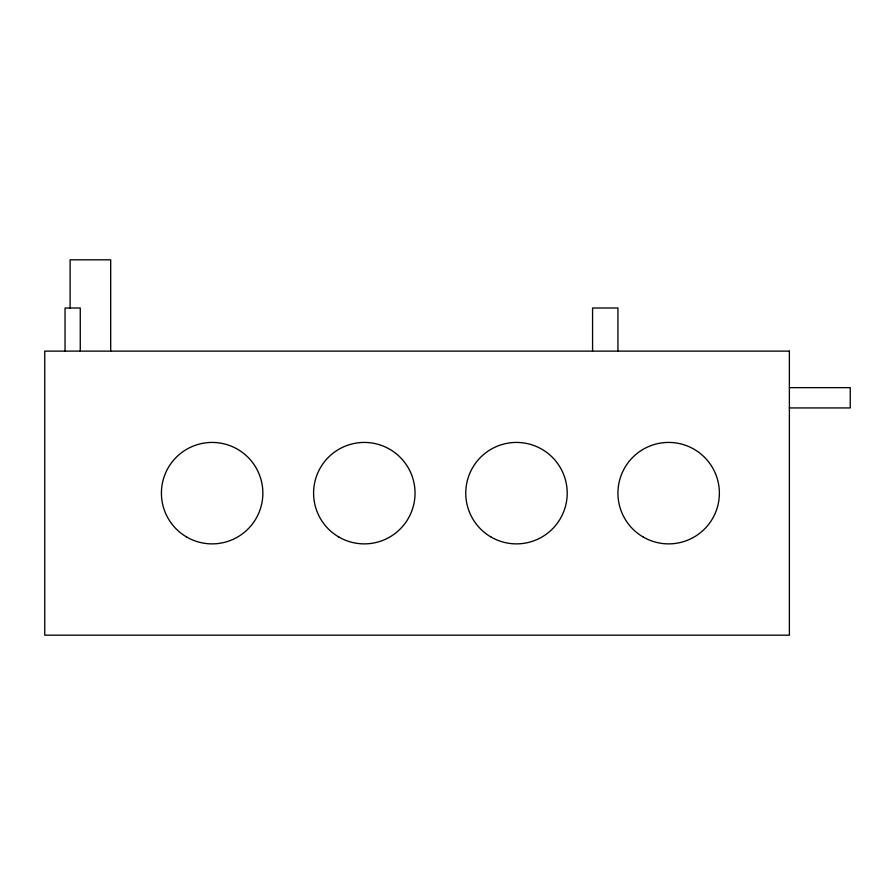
<?xml version="1.0" encoding="UTF-8"?>
<svg xmlns="http://www.w3.org/2000/svg" width="895" height="895" viewBox="0 0 895 895"><rect width="100%" height="100%" fill="white"/><g stroke="black" fill="none" stroke-linecap="round" stroke-linejoin="round"><path stroke-width="1.34" d="M789.379 387.647L850.25 387.647L850.25 407.93L789.379 407.93M617.93 351.12L617.93 308.003L592.568 308.003L592.568 351.12M110.689 351.12L110.689 259.818L70.112 259.818L70.112 308.238M80.259 351.12L80.259 308.003L65.044 308.003L65.044 351.12M789.379 351.12L44.75 351.12L44.75 635.181L789.379 635.181L789.379 351.12M186.775 537.078A50.724 50.724 0 0 0 262.861 493.156A50.724 50.724 0 0 0 186.775 449.223A50.724 50.724 0 0 0 186.775 537.078M338.948 537.078A50.724 50.724 0 0 0 415.034 493.156A50.724 50.724 0 0 0 338.948 449.223A50.724 50.724 0 0 0 338.948 537.078M491.12 537.078A50.724 50.724 0 0 0 567.206 493.156A50.724 50.724 0 0 0 491.12 449.223A50.724 50.724 0 0 0 491.12 537.078M643.292 537.078A50.724 50.724 0 0 0 719.379 493.156A50.724 50.724 0 0 0 643.292 449.223A50.724 50.724 0 0 0 643.292 537.078"/></g></svg>
